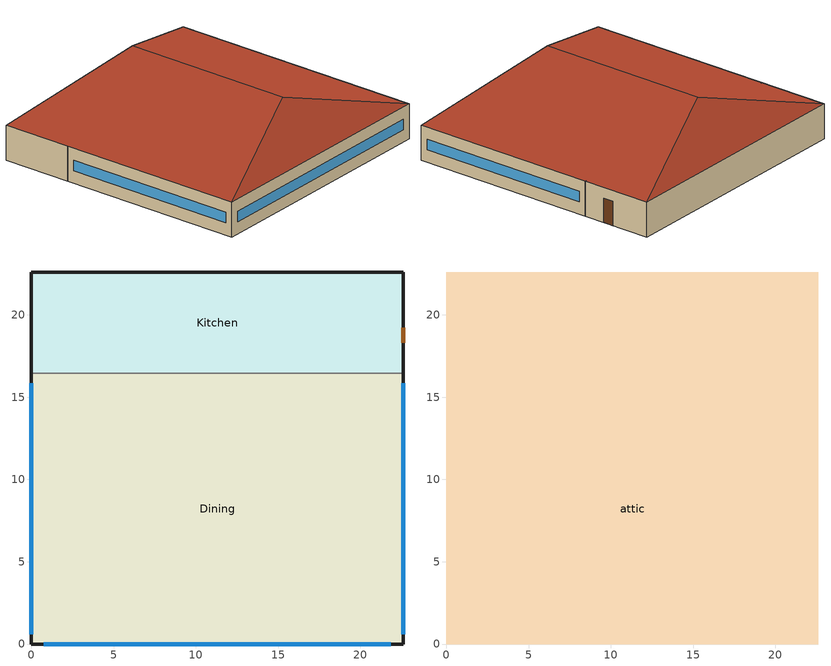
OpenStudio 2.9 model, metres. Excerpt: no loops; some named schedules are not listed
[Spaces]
Kitchen
 floor ground: 22.61,22.61 22.61,16.44 0,16.44 0,22.61 z0
 wall outside: 22.61,16.44 22.61,22.61 0,22.61 0,16.44 z0:3.05
 wall to Dining: 0,16.44 22.61,16.44 z0:3.05
 door: 22.61,18.29 22.61,19.21 z0:2.13
Dining
 floor ground: 22.61,16.44 22.61,0 0,0 0,16.44 z0
 wall outside: 0,16.44 0,0 22.61,0 22.61,16.44 z0:3.05
 window: 0,15.84 0,0.6 / 22.61,0.6 22.61,15.84 / 0.75,0 21.86,0 z1.07:1.98
attic
 floor to Dining: 22.61,16.44 22.61,0 0,0 0,16.44 z3.05
 floor to Kitchen: 22.61,22.61 22.61,16.44 0,16.44 0,22.61 z3.05
 roof outside: 11.3,18.84,6.82 22.61,22.61,3.05 0,22.61,3.05; 11.3,3.77,6.82 0,0,3.05 22.61,0,3.05; 11.3,18.84,6.82 0,22.61,3.05 0,0,3.05 11.3,3.77,6.82; 11.3,3.77,6.82 22.61,0,3.05 22.61,22.61,3.05 11.3,18.84,6.82
[Site]
Chicago Ohare Intl Ap_IL_USA: Latitude {deg}=41.98; Longitude {deg}=-87.92; Time Zone {hr}=-6; Elevation {m}=201; Terrain=City
[Building]
-FullServiceRestaurant-ASHRAE 169-2006-5A created: 2020-03-26 09:37:49 -0700: North Axis {deg}=0; Default Construction Set=90.1-2013 - FullSrvRest - ASHRAE 169-2006-5A; Standards Number of Stories=1; Standards Number of Above Ground Stories=1; Standards Building Type=FullServiceRestaurant
[ClimateZones]
Climate Zone Institution Name 1=ASHRAE; Climate Zone Document Name 1=ANSI/ASHRAE Standard 169; Climate Zone Document Year 1=2006; Climate Zone Value 1=5A
[Site:WaterMainsTemperature]
Calculation Method=Correlation; Annual Average Outdoor Air Temperature {C}=9.925; Maximum Difference In Monthly Average Outdoor Air Temperatures {deltaC}=28.7
[SizingPeriod:DesignDay] Barometric Pressure {Pa}=98934; Sky Clearness=0; Rain Indicator=0; Snow Indicator=0; Day of Month=21; Daylight Saving Time Indicator=0; Humidity Indicating Type=Wetbulb; Dry-Bulb Temperature Range Modifier Type=DefaultMultipliers
Name | Maximum Dry-Bulb Temperature {C} | Daily Dry-Bulb Temperature Range {deltaC} | Humidity Indicating Conditions at Maximum Dry-Bulb | Wind Speed {m/s} | Wind Direction {deg} | Month | Day Type | Solar Model Indicator | ASHRAE Taub | ASHRAE Taud
Chicago Ohare Intl Ap Ann Clg .4% Condns DB=>MWB | 33.3 | 10.5 | 23.7 | 5.2 | 230 | 7 | SummerDesignDay | ASHRAETau | 0.455 | 2.05
Chicago Ohare Intl Ap Ann Htg 99.6% Condns DB | -20 | 0 | -20 | 4.9 | 270 | 1 | WinterDesignDay | ASHRAEClearSky
[Site:GroundTemperature:BuildingSurface]
20.34, 20.27, 20.28, 20.35, 20.46, 22.79, 23.2, 23.3, 23.33, 21.05, 20.69, 20.5
[Material:NoMass] Thermal Absorptance=0.9; Solar Absorptance=0.7
Name | Roughness | Thermal Resistance {m2-K/W} | Visible Absorptance
CP02 CARPET PAD | VeryRough | 0.21648 | 0.8
Typical Insulation R-14.97 | Smooth | 2.63723 | 0.7
Typical Carpet Pad | Smooth | 0.21648 | 0.8
Typical Insulation R-16.0 | Smooth | 2.81828 | 0.7
Typical Insulation R-45.98; Typical Insulation R-45.98 1 | Smooth | 8.09839 | 0.7
Typical Insulation R-1.15 | Smooth | 0.202509 | 0.7
Typical Insulation R-1.15 1 | Smooth | 0.202527 | 0.7
[Material]
Name | Roughness | Thickness {m} | Conductivity {W/m-K} | Density {kg/m3} | Specific Heat {J/kg-K} | Thermal Absorptance | Solar Absorptance | Visible Absorptance
100mm Normalweight concrete floor | MediumSmooth | 0.1016 | 2.31 | 2322 | 832
G01 13mm gypsum board | Smooth | 0.0127 | 0.16 | 800 | 1090 | 0.9 | 0.7 | 0.5
4 in. Normalweight Concrete Floor | MediumRough | 0.1016 | 2.31 | 2322 | 832 | 0.9 | 0.7 | 0.7
25mm Stucco | Smooth | 0.0254 | 0.72 | 1856 | 840 | 0.9 | 0.7 | 0.7
5/8 in. Gypsum Board | MediumSmooth | 0.0159 | 0.16 | 800 | 1090 | 0.9 | 0.7 | 0.7
8 in. Normalweight Concrete Floor | MediumRough | 0.2032 | 2.31 | 2322 | 832 | 0.9 | 0.7 | 0.7
8 in. Concrete Block Basement Wall | MediumRough | 0.2032 | 1.326 | 1842 | 912 | 0.9 | 0.7 | 0.7
F08 Metal surface | Smooth | 0.0008 | 45.28 | 7824 | 500 | 0.9 | 0.7 | 0.7
G05 25mm wood | MediumSmooth | 0.0254 | 0.15 | 608 | 1630 | 0.9 | 0.5 | 0.5
5/8 in. Plywood | Smooth | 0.0159 | 0.12 | 544 | 1210 | 0.9 | 0.7 | 0.7
Asphalt Shingles | VeryRough | 0.0032 | 0.04 | 1120 | 1260 | 0.9 | 0.7 | 0.7
Std Wood 6inch | MediumSmooth | 0.15 | 0.12 | 540 | 1210 | 0.9 | 0.7 | 0.7
[Construction]
Typical Insulated Exterior Mass Floor R-17.54: Typical Insulation R-14.97, 4 in. Normalweight Concrete Floor, Typical Carpet Pad
Typical Insulated Steel Framed Exterior Wall R-18.18: 25mm Stucco, 5/8 in. Gypsum Board, Typical Insulation R-16.0, 5/8 in. Gypsum Board
Typical Wood Joist Attic Floor R-47.62: 5/8 in. Gypsum Board, Typical Insulation R-45.98
Typical Interior Floor: 100mm Normalweight concrete floor, CP02 CARPET PAD
Typical Interior Wall: G01 13mm gypsum board, G01 13mm gypsum board
Typical Interior Ceiling: CP02 CARPET PAD, 100mm Normalweight concrete floor
Typical Insulated Carpeted 8in Slab Floor: 8 in. Normalweight Concrete Floor, Typical Carpet Pad
Typical Insulated Basement Mass Wall: 8 in. Concrete Block Basement Wall
U 0.48 SHGC 0.40 Dbl Ref-D Clr 6mm/13mm: REF D CLEAR 6MM, AIR 13MM, CLEAR 6MM
Typical Insulated Metal Door R-2.0: F08 Metal surface, Typical Insulation R-1.15
U 0.44 SHGC 0.26 Dbl Ref-B-H Clr 6mm/13mm Air: REF B CLEAR HI 6MM, AIR 13MM, CLEAR 6MM
Typical Overhead Door R-2.0: Typical Insulation R-1.15 1
Window_U_0.50_SHGC_0.40_Skylight_Frame_Width_0.430_in: Glass_2052_LayerAvg, Gap_1_W_0_0038, Glass_2027F_LayerAvg
Typical Interior Window: Clear 3mm
Typical Interior Door; Typical Interior Partition: G05 25mm wood
Typical Attic Soffit: 5/8 in. Plywood
Typical Uninsulated Wood Joist Attic Roof: Asphalt Shingles, 5/8 in. Plywood
Typical Wood Joist Attic Floor R-47.62 1: 5/8 in. Gypsum Board, Typical Insulation R-45.98 1
InteriorFurnishings: Std Wood 6inch
[DefaultConstructionSet]
Name | Default Exterior Surface Constructions | Default Interior Surface Constructions | Default Ground Contact Surface Constructions | Default Exterior SubSurface Constructions | Default Interior SubSurface Constructions | Interior Partition Construction
90.1-2013 - FullSrvRest - ASHRAE 169-2006-5A | Default Surface Constructions 1 | Default Surface Constructions 2 | Default Surface Constructions 3 | Default Sub Surface Constructions 1 | Default Sub Surface Constructions 2 | Typical Interior Partition
90.1-2013 -  - Attic - ASHRAE 169-2006-5A | Default Surface Constructions 4 | Default Surface Constructions 5 | Default Surface Constructions 6 | Default Sub Surface Constructions 3 | Default Sub Surface Constructions 4
[DefaultSurfaceConstructions]
Name | Floor Construction | Wall Construction | Roof Ceiling Construction
Default Surface Constructions 1 | Typical Insulated Exterior Mass Floor R-17.54 | Typical Insulated Steel Framed Exterior Wall R-18.18 | Typical Wood Joist Attic Floor R-47.62
Default Surface Constructions 2 | Typical Interior Floor | Typical Interior Wall | Typical Interior Ceiling
Default Surface Constructions 3 | Typical Insulated Carpeted 8in Slab Floor | Typical Insulated Basement Mass Wall
Default Surface Constructions 4 | Typical Attic Soffit |  | Typical Uninsulated Wood Joist Attic Roof
Default Surface Constructions 5 | Typical Wood Joist Attic Floor R-47.62 1
Default Surface Constructions 6
[DefaultSubSurfaceConstructions]
Name | Fixed Window Construction | Operable Window Construction | Door Construction | Glass Door Construction | Overhead Door Construction | Skylight Construction | Tubular Daylight Dome Construction | Tubular Daylight Diffuser Construction
Default Sub Surface Constructions 1 | U 0.48 SHGC 0.40 Dbl Ref-D Clr 6mm/13mm | U 0.48 SHGC 0.40 Dbl Ref-D Clr 6mm/13mm | Typical Insulated Metal Door R-2.0 | U 0.44 SHGC 0.26 Dbl Ref-B-H Clr 6mm/13mm Air | Typical Overhead Door R-2.0 | Window_U_0.50_SHGC_0.40_Skylight_Frame_Width_0.430_in | Typical Interior Window | Typical Interior Window
Default Sub Surface Constructions 2 | Typical Interior Window | Typical Interior Window | Typical Interior Door
Default Sub Surface Constructions 3; Default Sub Surface Constructions 4
[WindowMaterial:Glazing] Optical Data Type=SpectralAverage; Infrared Transmittance at Normal Incidence=0; Dirt Correction Factor for Solar and Visible Transmittance=1; Solar Diffusing=No
Name | Thickness {m} | Solar Transmittance at Normal Incidence | Front Side Solar Reflectance at Normal Incidence | Back Side Solar Reflectance at Normal Incidence | Visible Transmittance at Normal Incidence | Front Side Visible Reflectance at Normal Incidence | Back Side Visible Reflectance at Normal Incidence | Front Side Infrared Hemispherical Emissivity | Back Side Infrared Hemispherical Emissivity | Conductivity {W/m-K}
REF D CLEAR 6MM | 0.006 | 0.429 | 0.308 | 0.379 | 0.334 | 0.453 | 0.505 | 0.84 | 0.82 | 0.9
CLEAR 6MM | 0.006 | 0.775 | 0.071 | 0.071 | 0.881 | 0.08 | 0.08 | 0.84 | 0.84 | 0.9
REF B CLEAR HI 6MM | 0.006 | 0.24 | 0.16 | 0.32 | 0.3 | 0.16 | 0.29 | 0.84 | 0.6 | 0.9
Glass_2052_LayerAvg | 0.00837 | 0.507767 | 0.054228 | 0.0544931 | 0.586833 | 0.05805 | 0.058397 | 0.84 | 0.84 | 1
Glass_2027F_LayerAvg | 0.004 | 0.369744 | 0.470069 | 0.340935 | 0.765222 | 0.0546 | 0.073741 | 0.03675 | 0.84 | 1
Clear 3mm | 0.003 | 0.837 | 0.075 | 0.075 | 0.898 | 0.081 | 0.081 | 0.84 | 0.84 | 0.9
[WindowMaterial:Gas] Gas Type=Air
Name | Thickness {m}
AIR 13MM | 0.0127
Gap_1_W_0_0038 | 0.0038
[Space]
Name | Space Type | Building Story | Thermal Zone | Part of Total Floor Area
Kitchen | FullServiceRestaurant Kitchen | Building Story 1 | Kitchen ZN | Yes
Dining | FullServiceRestaurant Dining | Building Story 1 | Dining ZN | Yes
attic | FullServiceRestaurant Attic | Building Story 2 | attic ZN | No
[BuildingStory]
Name | Nominal Z Coordinate {m}
Building Story 1 | 0
Building Story 2 | 3.0488
[SpaceType] Standards Building Type=FullServiceRestaurant
Name | Default Schedule Set | Design Specification Outdoor Air Object | Standards Space Type | Default Construction Set
FullServiceRestaurant Dining | FullServiceRestaurant Dining Schedule Set | FullServiceRestaurant Dining Ventilation | Dining
FullServiceRestaurant Kitchen | FullServiceRestaurant Kitchen Schedule Set | FullServiceRestaurant Kitchen Ventilation | Kitchen
FullServiceRestaurant Attic | FullServiceRestaurant Attic Schedule Set | FullServiceRestaurant Attic Ventilation | Attic | 90.1-2013 -  - Attic - ASHRAE 169-2006-5A
[DesignSpecification:OutdoorAir]
Name | Outdoor Air Flow per Person {m3/s-person} | Outdoor Air Flow per Floor Area {m3/s-m2} | Outdoor Air Flow Air Changes per Hour {1/hr} | Outdoor Air Method | Outdoor Air Flow Rate {m3/s}
FullServiceRestaurant Attic Ventilation | 0 | 0 | 0
FullServiceRestaurant Dining Ventilation | 0.00353961 | 0.0009144 |  | Sum
FullServiceRestaurant Kitchen Ventilation | 0 | 0 |  | Sum | 1.21708
[DefaultScheduleSet]
Name | Number of People Schedule | People Activity Level Schedule | Lighting Schedule | Electric Equipment Schedule | Infiltration Schedule | Gas Equipment Schedule
FullServiceRestaurant Attic Schedule Set
FullServiceRestaurant Dining Schedule Set | RestaurantSitDown BLDG_OCC_SCH | RestaurantSitDown ACTIVITY_SCH | RestaurantSitDown BLDG_LIGHT_DINING_SCH_2013 | RestaurantSitDown BLDG_EQUIP_SCH | RestaurantSitDown INFIL_HALF_ON_SCH
FullServiceRestaurant Kitchen Schedule Set | RestaurantSitDown BLDG_OCC_SCH | RestaurantSitDown ACTIVITY_SCH | RestaurantSitDown BLDG_LIGHT_KITCHEN_SCH_2010_2013 | RestaurantSitDown BLDG_EQUIP_SCH | RestaurantSitDown INFIL_HALF_ON_SCH | RestaurantSitDown Rest_GAS_EQUIP_SCH
[ThermostatSetpoint:DualSetpoint]
Name | Heating Setpoint Temperature Schedule | Cooling Setpoint Temperature Schedule
FullServiceRestaurant Attic Thermostat 1
FullServiceRestaurant Dining Thermostat 1 | RestaurantSitDown HTGSETP_SCH_NO_OPTIMUM | RestaurantSitDown CLGSETP_SCH_NO_OPTIMUM
FullServiceRestaurant Kitchen Thermostat 1 | RestaurantSitDown HTGSETP_KITCHEN_SCH_NO_OPTIMUM | RestaurantSitDown CLGSETP_KITCHEN_SCH_NO_OPTIMUM
[People:Definition] Number of People Calculation Method=People/Area; Fraction Radiant=0.3
Name | People per Space Floor Area {person/m2}
FullServiceRestaurant Dining People Definition | 0.753474
FullServiceRestaurant Kitchen People Definition | 0.0538196
[People] Work Efficiency Schedule=Work Efficiency Schedule; Clothing Insulation Schedule=Clothing Schedule; Air Velocity Schedule=Air Velocity Schedule; Multiplier=1
Name | People Definition | Space or SpaceType
FullServiceRestaurant Dining People | FullServiceRestaurant Dining People Definition | FullServiceRestaurant Dining
FullServiceRestaurant Kitchen People | FullServiceRestaurant Kitchen People Definition | FullServiceRestaurant Kitchen
[Lights:Definition] Design Level Calculation Method=Watts/Area; Fraction Radiant=0.7; Fraction Visible=0.2; Return Air Fraction=0
Name | Watts per Space Floor Area {W/m2}
FullServiceRestaurant Dining Lights Definition | 9.57988
FullServiceRestaurant Kitchen Lights Definition | 13.0243
[Lights] Fraction Replaceable=1
Name | Lights Definition | Space or SpaceType
FullServiceRestaurant Dining Lights | FullServiceRestaurant Dining Lights Definition | FullServiceRestaurant Dining
FullServiceRestaurant Kitchen Lights | FullServiceRestaurant Kitchen Lights Definition | FullServiceRestaurant Kitchen
[ElectricEquipment:Definition]
Name | Design Level Calculation Method | Watts per Space Floor Area {W/m2} | Fraction Latent | Fraction Radiant | Fraction Lost | Design Level {W}
FullServiceRestaurant Dining Elec Equip Definition | Watts/Area | 64.9279 | 0.25 | 0.3 | 0
FullServiceRestaurant Kitchen Elec Equip Definition | Watts/Area | 403.97 | 0.25 | 0.3 | 0.2
Kitchen Electric Equipment Definition1 | EquipmentLevel |  | 0 | 0.25 | 0 | 457.5
Kitchen Electric Equipment Definition2 | EquipmentLevel |  | 0 | 0.25 | 0 | 570
[ElectricEquipment]
Name | Electric Equipment Definition | Space or SpaceType | Schedule
FullServiceRestaurant Dining Elec Equip | FullServiceRestaurant Dining Elec Equip Definition | FullServiceRestaurant Dining
FullServiceRestaurant Kitchen Elec Equip | FullServiceRestaurant Kitchen Elec Equip Definition | FullServiceRestaurant Kitchen
Kitchen_Reach-in-Freezer | Kitchen Electric Equipment Definition1 | FullServiceRestaurant Kitchen | RestaurantSitDown ALWAYS_ON
Kitchen_Reach-in-Refrigerator | Kitchen Electric Equipment Definition2 | FullServiceRestaurant Kitchen | RestaurantSitDown ALWAYS_ON
[GasEquipment:Definition]
FullServiceRestaurant Kitchen Gas Equip Definition: Design Level Calculation Method=Watts/Area; Watts per Space Floor Area {W/m2}=649.246; Fraction Latent=0.1; Fraction Radiant=0.2; Fraction Lost=0.7
[GasEquipment]
FullServiceRestaurant Kitchen Gas Equip: Gas Equipment Definition=FullServiceRestaurant Kitchen Gas Equip Definition; Space or SpaceType=FullServiceRestaurant Kitchen
[SpaceInfiltration:DesignFlowRate]
Name | Space or SpaceType | Schedule | Design Flow Rate Calculation Method | Flow per Exterior Surface Area {m3/s-m2} | Constant Term Coefficient | Temperature Term Coefficient | Velocity Term Coefficient | Velocity Squared Term Coefficient | Design Flow Rate {m3/s}
Dining Infiltration | Dining | RestaurantSitDown INFIL_HALF_ON_SCH | Flow/ExteriorArea | 0.000569573 | 0 | 0 | 0.224 | 0
Kitchen Infiltration | Kitchen | RestaurantSitDown INFIL_HALF_ON_SCH | Flow/ExteriorArea | 0.000569573 | 0 | 0 | 0.224 | 0
Dining door Infiltration | Dining | RestaurantSitDown VESTIBULE_DOOR_INFIL_SCH | Flow/Space |  |  |  |  |  | 0.389828
Space Infiltration Design Flow Rate 2 | attic | Always On | Flow/Space |  |  |  |  |  | 0.2378
[ThermalZone] Use Ideal Air Loads=No
Name | Thermostat
attic ZN | FullServiceRestaurant Attic Thermostat 1
Dining ZN | FullServiceRestaurant Dining Thermostat 1
Kitchen ZN | FullServiceRestaurant Kitchen Thermostat 1
[Sizing:Zone]
attic ZN: Zone Cooling Design Supply Air Temperature Input Method=SupplyAirTemperature; Zone Cooling Design Supply Air Temperature {C}=14; Zone Cooling Design Supply Air Temperature Difference {deltaC}=11.11; Zone Heating Design Supply Air Temperature Input Method=SupplyAirTemperature; Zone Heating Design Supply Air Temperature {C}=40; Zone Heating Design Supply Air Temperature Difference {deltaC}=11.11; Zone Cooling Design Supply Air Humidity Ratio {kg-H2O/kg-air}=0.0085; Zone Heating Design Supply Air Humidity Ratio {kg-H2O/kg-air}=0.008; Cooling Design Air Flow Method=DesignDay; Heating Design Air Flow Method=DesignDay; Account for Dedicated Outdoor Air System=No; Dedicated Outdoor Air System Control Strategy=NeutralSupplyAir; Dedicated Outdoor Air Low Setpoint Temperature for Design {C}=autosize; Dedicated Outdoor Air High Setpoint Temperature for Design {C}=autosize
[AvailabilityManager:NightCycle] Applicability Schedule=Always On Discrete; Control Type=CycleOnAny; Thermostat Tolerance {deltaC}=1; Cycling Run Time {s}=1800
Availability Manager Night Cycle 1; Availability Manager Night Cycle 2
[Refrigeration:Compressor] Refrigeration Compressor Power Curve=New_Low_Temp_Comp_Pwr_Curve; Refrigeration Compressor Capacity Curve=New_Low_Temp_Comp_Cap_Curve; Rated Return Gas Temperature {C}=18.3; Rated Subcooling {deltaC}=0
Refrigeration Compressor 1; Refrigeration Compressor 2; Refrigeration Compressor 3; Refrigeration Compressor 4; Refrigeration Compressor 5; Refrigeration Compressor 6; Refrigeration Compressor 7; Refrigeration Compressor 8; Refrigeration Compressor 9; Refrigeration Compressor 10; Refrigeration Compressor 11; Refrigeration Compressor 12; Refrigeration Compressor 13; Refrigeration Compressor 14; Refrigeration Compressor 15; Refrigeration Compressor 16; Refrigeration Compressor 17; Refrigeration Compressor 18; Refrigeration Compressor 19; Refrigeration Compressor 20
[ZoneMixing]
Zone Mixing 1: Zone=Kitchen ZN; Schedule=RestaurantSitDown Hours_of_operation; Design Flow Rate Calculation Method=Flow/Zone; Design Flow Rate {m3/s}=1.33143; Source Zone=Dining ZN; Delta Temperature {deltaC}=0
[InternalMass:Definition]
Internal Mass Definition 1: Construction=InteriorFurnishings; Design Level Calculation Method=SurfaceArea/Area; Surface Area per Space Floor Area=2
[InternalMass] Internal Mass Definition=Internal Mass Definition 1; Multiplier=1
Name | Space or SpaceType
Kitchen Mass | Kitchen
Dining Mass | Dining
attic Mass | attic
[EnergyManagementSystem:Sensor]
Mains_Water_Temp_Sen: Output Variable or Output Meter Index Key=Environment; Output Variable or Output Meter=Site Mains Water Temperature
[EnergyManagementSystem:Actuator]
Mains_Water_Temp_Act: Actuated Component=Mains Water Temperature; Actuated Component Type=Schedule:Constant; Actuated Component Control Type=Schedule Value
[EnergyManagementSystem:Program]
Mains_Water_Prg: SET Mains_Water_Temp_Act = Mains_Water_Temp_Sen
[EnergyManagementSystem:ProgramCallingManager]
Mains_Water_Prg_Mgr: BeginTimestepBeforePredictor; Mains_Water_Prg
[Exterior:Lights:Definition]
Name | Design Level {W}
Occ Sensing Exterior Lights Def | 2297
NonDimming Exterior Lights Def | 154.01
[Exterior:Lights] Control Option=AstronomicalClock
Name | Exterior Lights Definition | Schedule
Occ Sensing Exterior Lights Def | Occ Sensing Exterior Lights Def | RestaurantSitDown Exterior_lighting_schedule_b
NonDimming Exterior Lights Def | NonDimming Exterior Lights Def | RestaurantSitDown Exterior_lighting_schedule_a
[Schedule:Constant]
Name | Value
Always On Discrete | 1
Mains Water Temperature | 10
[Schedule:Ruleset]
Name | Default Day Schedule | Summer Design Day Schedule | Winter Design Day Schedule
Clothing Schedule | Clothing Schedule Default Winter Clothes
Air Velocity Schedule | Air Velocity Schedule Default
Work Efficiency Schedule | Work Efficiency Schedule Default
RestaurantSitDown BLDG_OCC_SCH | RestaurantSitDown BLDG_OCC_SCH Default | RestaurantSitDown BLDG_OCC_SCH Summer Design Day | RestaurantSitDown BLDG_OCC_SCH Winter Design Day
RestaurantSitDown ACTIVITY_SCH | RestaurantSitDown ACTIVITY_SCH Default | RestaurantSitDown ACTIVITY_SCH Summer Design Day | RestaurantSitDown ACTIVITY_SCH Winter Design Day
RestaurantSitDown BLDG_LIGHT_DINING_SCH_2013 | RestaurantSitDown BLDG_LIGHT_DINING_SCH_2013 Default | RestaurantSitDown BLDG_LIGHT_DINING_SCH_2013 Summer Design Day | RestaurantSitDown BLDG_LIGHT_DINING_SCH_2013 Winter Design Day
RestaurantSitDown BLDG_EQUIP_SCH | RestaurantSitDown BLDG_EQUIP_SCH Default | RestaurantSitDown BLDG_EQUIP_SCH Summer Design Day | RestaurantSitDown BLDG_EQUIP_SCH Winter Design Day
RestaurantSitDown INFIL_HALF_ON_SCH | RestaurantSitDown INFIL_HALF_ON_SCH Default | RestaurantSitDown INFIL_HALF_ON_SCH Summer Design Day | RestaurantSitDown INFIL_HALF_ON_SCH Winter Design Day
RestaurantSitDown HTGSETP_SCH_NO_OPTIMUM | RestaurantSitDown HTGSETP_SCH_NO_OPTIMUM Default | RestaurantSitDown HTGSETP_SCH_NO_OPTIMUM Summer Design Day | RestaurantSitDown HTGSETP_SCH_NO_OPTIMUM Winter Design Day
RestaurantSitDown CLGSETP_SCH_NO_OPTIMUM | RestaurantSitDown CLGSETP_SCH_NO_OPTIMUM Default | RestaurantSitDown CLGSETP_SCH_NO_OPTIMUM Summer Design Day | RestaurantSitDown CLGSETP_SCH_NO_OPTIMUM Winter Design Day
RestaurantSitDown BLDG_LIGHT_KITCHEN_SCH_2010_2013 | RestaurantSitDown BLDG_LIGHT_KITCHEN_SCH_2010_2013 Default | RestaurantSitDown BLDG_LIGHT_KITCHEN_SCH_2010_2013 Summer Design Day | RestaurantSitDown BLDG_LIGHT_KITCHEN_SCH_2010_2013 Winter Design Day
RestaurantSitDown Rest_GAS_EQUIP_SCH | RestaurantSitDown Rest_GAS_EQUIP_SCH Default | RestaurantSitDown Rest_GAS_EQUIP_SCH Summer Design Day | RestaurantSitDown Rest_GAS_EQUIP_SCH Winter Design Day
RestaurantSitDown HTGSETP_KITCHEN_SCH_NO_OPTIMUM | RestaurantSitDown HTGSETP_KITCHEN_SCH_NO_OPTIMUM Default | RestaurantSitDown HTGSETP_KITCHEN_SCH_NO_OPTIMUM Summer Design Day | RestaurantSitDown HTGSETP_KITCHEN_SCH_NO_OPTIMUM Winter Design Day
RestaurantSitDown CLGSETP_KITCHEN_SCH_NO_OPTIMUM | RestaurantSitDown CLGSETP_KITCHEN_SCH_NO_OPTIMUM Default | RestaurantSitDown CLGSETP_KITCHEN_SCH_NO_OPTIMUM Summer Design Day | RestaurantSitDown CLGSETP_KITCHEN_SCH_NO_OPTIMUM Winter Design Day
RestaurantSitDown ALWAYS_ON | RestaurantSitDown ALWAYS_ON Default | RestaurantSitDown ALWAYS_ON Summer Design Day | RestaurantSitDown ALWAYS_ON Winter Design Day
RestaurantSitDown VESTIBULE_DOOR_INFIL_SCH | RestaurantSitDown VESTIBULE_DOOR_INFIL_SCH Default | RestaurantSitDown VESTIBULE_DOOR_INFIL_SCH Summer Design Day | RestaurantSitDown VESTIBULE_DOOR_INFIL_SCH Winter Design Day
Always On | Always On Default
RestaurantSitDown Hours_of_operation | RestaurantSitDown Hours_of_operation Default | RestaurantSitDown Hours_of_operation Summer Design Day | RestaurantSitDown Hours_of_operation Winter Design Day
RestaurantSitDown Exterior_lighting_schedule_b | RestaurantSitDown Exterior_lighting_schedule_b Default | RestaurantSitDown Exterior_lighting_schedule_b Summer Design Day | RestaurantSitDown Exterior_lighting_schedule_b Winter Design Day
RestaurantSitDown Exterior_lighting_schedule_a | RestaurantSitDown Exterior_lighting_schedule_a Default | RestaurantSitDown Exterior_lighting_schedule_a Summer Design Day | RestaurantSitDown Exterior_lighting_schedule_a Winter Design Day
[Schedule:Day]
RestaurantSitDown INFIL_HALF_ON_SCH Default; RestaurantSitDown INFIL_HALF_ON_SCH Winter Design Day; RestaurantSitDown INFIL_HALF_ON_SCH Summer Design Day: 5, 0, 1, 24, 0, 0.5
RestaurantSitDown VESTIBULE_DOOR_INFIL_SCH Default: 6, 0, 0, 7, 0, 0.131, 9, 0, 0.542, 11, 0, 0.241, 12, 0, 0.345, 14, 0, 0.542, 15, 0, 0.345, 16, 0, 0.241, 17, 0, 0.345, 18, 0, 0.445, 19, 0, 0.542, 20, 0, 0.637, 21, 0, 0.73, 22, 0, 0.445, 24, 0, 0.241
RestaurantSitDown VESTIBULE_DOOR_INFIL_SCH Summer Design Day: 24, 0, 1
[Schedule:Rule]
Schedule Rule 7: Schedule Ruleset=RestaurantSitDown INFIL_HALF_ON_SCH; Rule Order=0; Day Schedule=RestaurantSitDown INFIL_HALF_ON_SCH Default|WntrDsn|SmrDsn|Sat|Wkdy Day; Apply Monday=Yes; Apply Tuesday=Yes; Apply Wednesday=Yes; Apply Thursday=Yes; Apply Friday=Yes; Apply Saturday=Yes; Date Specification Type=DateRange; Start Month=1; Start Day=1; End Month=12; End Day=31
[Curve:Bicubic] Minimum Value of x=-40; Maximum Value of x=-17.8; Minimum Value of y=4.4; Maximum Value of y=54.4
Name | Coefficient1 Constant | Coefficient2 x | Coefficient3 x**2 | Coefficient4 y | Coefficient5 y**2 | Coefficient6 x*y | Coefficient7 x**3 | Coefficient8 y**3 | Coefficient9 x**2*y | Coefficient10 x*y**2
New_Low_Temp_Comp_Pwr_Curve | 6274.99 | 61.3907 | 1.62085 | 129.113 | 0.874116 | 1.95812 | 0.0302933 | 0.00575468 | 0.00465396 | -0.000749905
New_Low_Temp_Comp_Cap_Curve | 58336.9 | 1561.74 | 6.60681 | -283.65 | -0.120235 | -12.4957 | -0.116279 | 0.002277 | -0.118148 | 0.0328396
